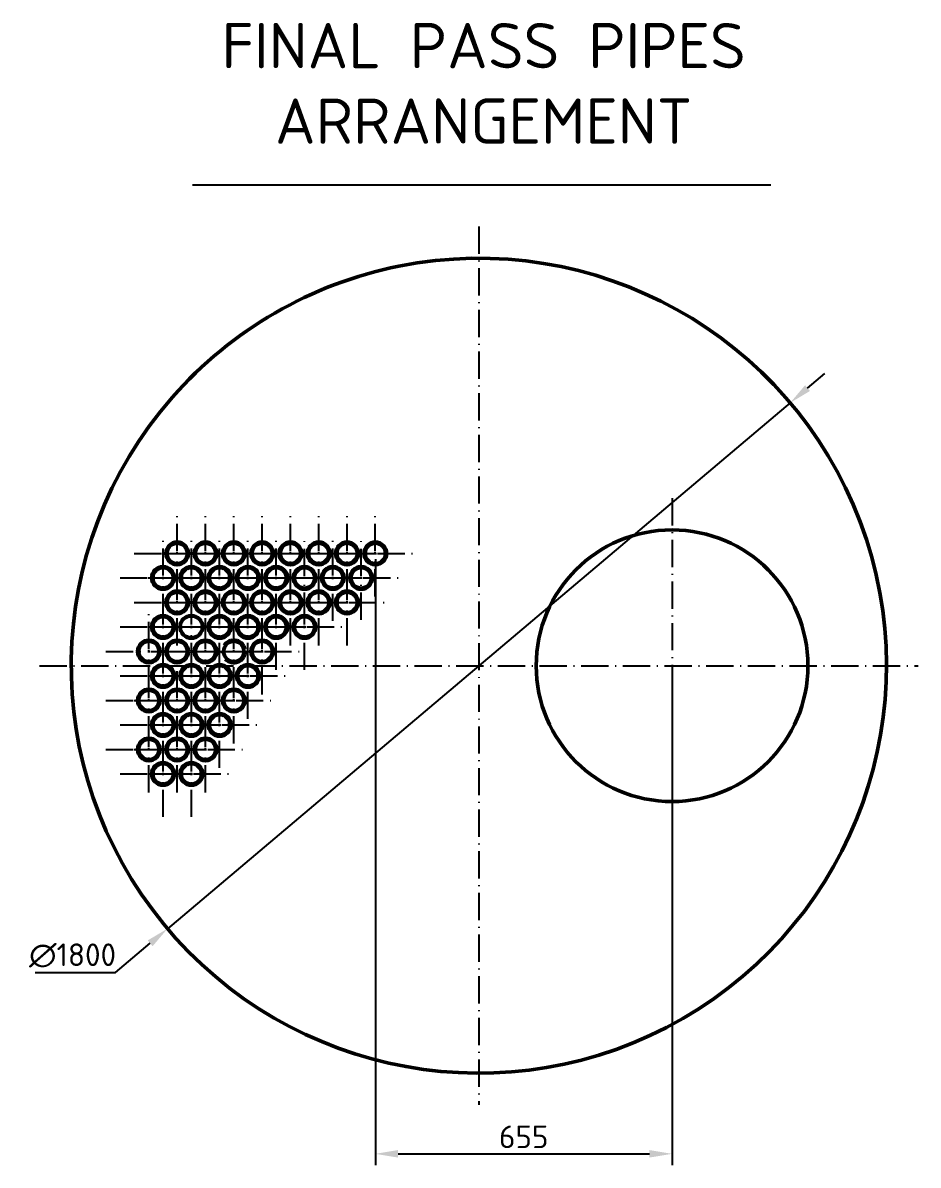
# Paper-space layout 'Layout1' of a CAD drawing. Header units: millimetres. Extents: x 198 to 1020, y 107 to 694.
# Drawn here: x 335.1 to 434, y 269.3 to 395.4 of the extents above; entities that cross this region are included whole.
import ezdxf

# ---------------------------------------------------------------- set-up
doc = ezdxf.new("R2010")
doc.units = ezdxf.units.MM
doc.header["$LTSCALE"] = 0.25
doc.linetypes.add('ACAD_ISO10W100', pattern=[18, 12, -3, 0, -3])
for name, color, linetype, lineweight in [('Center', 200, 'ACAD_ISO10W100', 25), ('Chu cai', 90, 'Continuous', 25), ('Khung dam', 30, 'Continuous', 70), ('NET 05', 130, 'Continuous', 50), ('NET05', 7, 'Continuous', 50)]:
    doc.layers.add(name, color=color, linetype=linetype, lineweight=lineweight)
doc.styles.add('style2', font='isocpeur.ttf', dxfattribs={"height": 2.5})
doc.dimstyles.new('ISO-25 1 20', dxfattribs={"dimtxt": 2.5, "dimasz": 2.5, "dimexe": 1.25, "dimexo": 0.625, "dimtad": 1, "dimtoh": 1, "dimlfac": 20, "dimtxsty": 'style2', "dimcen": 2.5, "dimadec": 0, "dimazin": 0, "dimtfac": 1, "dimtmove": 0, "dimatfit": 3, "dimfxl": 1, "dimlwd": -1, "dimarcsym": 0})

# ---------------------------------------------------------------- blocks, each defined once
blk = doc.blocks.new('*U231')
at = {"layer": 'Center', "color": 0, "linetype": 'ACAD_ISO10W100', "transparency": 16777216}
for p, q in [((0, 0.25), (0, 4.75)), ((-4.75, 0), (-0.25, 0)), ((0.25, 0), (4.75, 0)), ((0, -4.75), (0, -0.25))]:
    blk.add_line(p, q, dxfattribs=at)
at = {"layer": 'Center', "color": 0, "linetype": 'Continuous', "transparency": 16777216}
for p, q in [((-0.125, 0), (0.125, 0)), ((0, -0.125), (0, 0.125))]:
    blk.add_line(p, q, dxfattribs=at)
blk = doc.blocks.new('*U232')
at = {"layer": 'Center', "color": 0, "linetype": 'ACAD_ISO10W100', "transparency": 16777216}
for p, q in [((0, 0.25), (0, 4.75)), ((-4.75, 0), (-0.25, 0)), ((0.25, 0), (4.75, 0)), ((0, -4.75), (0, -0.25))]:
    blk.add_line(p, q, dxfattribs=at)
at = {"layer": 'Center', "color": 0, "linetype": 'Continuous', "transparency": 16777216}
for p, q in [((-0.125, 0), (0.125, 0)), ((0, -0.125), (0, 0.125))]:
    blk.add_line(p, q, dxfattribs=at)
blk = doc.blocks.new('*U233')
at = {"layer": 'Center', "color": 0, "linetype": 'ACAD_ISO10W100', "transparency": 16777216}
for p, q in [((0, 0.25), (0, 4.75)), ((-4.75, 0), (-0.25, 0)), ((0.25, 0), (4.75, 0)), ((0, -4.75), (0, -0.25))]:
    blk.add_line(p, q, dxfattribs=at)
at = {"layer": 'Center', "color": 0, "linetype": 'Continuous', "transparency": 16777216}
for p, q in [((-0.125, 0), (0.125, 0)), ((0, -0.125), (0, 0.125))]:
    blk.add_line(p, q, dxfattribs=at)
blk = doc.blocks.new('*U234')
at = {"layer": 'Center', "color": 0, "linetype": 'ACAD_ISO10W100', "transparency": 16777216}
for p, q in [((0, 0.25), (0, 4.75)), ((-4.75, 0), (-0.25, 0)), ((0.25, 0), (4.75, 0)), ((0, -4.75), (0, -0.25))]:
    blk.add_line(p, q, dxfattribs=at)
at = {"layer": 'Center', "color": 0, "linetype": 'Continuous', "transparency": 16777216}
for p, q in [((-0.125, 0), (0.125, 0)), ((0, -0.125), (0, 0.125))]:
    blk.add_line(p, q, dxfattribs=at)
blk = doc.blocks.new('*U235')
at = {"layer": 'Center', "color": 0, "linetype": 'ACAD_ISO10W100', "transparency": 16777216}
for p, q in [((0, 0.25), (0, 4.75)), ((-4.75, 0), (-0.25, 0)), ((0.25, 0), (4.75, 0)), ((0, -4.75), (0, -0.25))]:
    blk.add_line(p, q, dxfattribs=at)
at = {"layer": 'Center', "color": 0, "linetype": 'Continuous', "transparency": 16777216}
for p, q in [((-0.125, 0), (0.125, 0)), ((0, -0.125), (0, 0.125))]:
    blk.add_line(p, q, dxfattribs=at)
blk = doc.blocks.new('*U236')
at = {"layer": 'Center', "color": 0, "linetype": 'ACAD_ISO10W100', "transparency": 16777216}
for p, q in [((0, 0.25), (0, 4.75)), ((-4.75, 0), (-0.25, 0)), ((0.25, 0), (4.75, 0)), ((0, -4.75), (0, -0.25))]:
    blk.add_line(p, q, dxfattribs=at)
at = {"layer": 'Center', "color": 0, "linetype": 'Continuous', "transparency": 16777216}
for p, q in [((-0.125, 0), (0.125, 0)), ((0, -0.125), (0, 0.125))]:
    blk.add_line(p, q, dxfattribs=at)
blk = doc.blocks.new('*U237')
at = {"layer": 'Center', "color": 0, "linetype": 'ACAD_ISO10W100', "transparency": 16777216}
for p, q in [((0, 0.25), (0, 4.75)), ((-4.75, 0), (-0.25, 0)), ((0.25, 0), (4.75, 0)), ((0, -4.75), (0, -0.25))]:
    blk.add_line(p, q, dxfattribs=at)
at = {"layer": 'Center', "color": 0, "linetype": 'Continuous', "transparency": 16777216}
for p, q in [((-0.125, 0), (0.125, 0)), ((0, -0.125), (0, 0.125))]:
    blk.add_line(p, q, dxfattribs=at)
blk = doc.blocks.new('*U238')
at = {"layer": 'Center', "color": 0, "linetype": 'ACAD_ISO10W100', "transparency": 16777216}
for p, q in [((0, 0.225), (0, 4.625)), ((-4.625, 0), (-0.225, 0)), ((0.225, 0), (4.625, 0)), ((0, -4.625), (0, -0.225))]:
    blk.add_line(p, q, dxfattribs=at)
at = {"layer": 'Center', "color": 0, "linetype": 'Continuous', "transparency": 16777216}
for p, q in [((-0.1125, 0), (0.1125, 0)), ((0, -0.1125), (0, 0.1125))]:
    blk.add_line(p, q, dxfattribs=at)
blk = doc.blocks.new('*U239')
at = {"layer": 'Center', "color": 0, "linetype": 'ACAD_ISO10W100', "transparency": 16777216}
for p, q in [((0, 0.25), (0, 4.75)), ((-4.75, 0), (-0.25, 0)), ((0.25, 0), (4.75, 0)), ((0, -4.75), (0, -0.25))]:
    blk.add_line(p, q, dxfattribs=at)
at = {"layer": 'Center', "color": 0, "linetype": 'Continuous', "transparency": 16777216}
for p, q in [((-0.125, 0), (0.125, 0)), ((0, -0.125), (0, 0.125))]:
    blk.add_line(p, q, dxfattribs=at)
blk = doc.blocks.new('*U240')
at = {"layer": 'Center', "color": 0, "linetype": 'ACAD_ISO10W100', "transparency": 16777216}
for p, q in [((0, 0.225), (0, 4.625)), ((-4.625, 0), (-0.225, 0)), ((0.225, 0), (4.625, 0)), ((0, -4.625), (0, -0.225))]:
    blk.add_line(p, q, dxfattribs=at)
at = {"layer": 'Center', "color": 0, "linetype": 'Continuous', "transparency": 16777216}
for p, q in [((-0.1125, 0), (0.1125, 0)), ((0, -0.1125), (0, 0.1125))]:
    blk.add_line(p, q, dxfattribs=at)
blk = doc.blocks.new('*U241')
at = {"layer": 'Center', "color": 0, "linetype": 'ACAD_ISO10W100', "transparency": 16777216}
for p, q in [((0, 0.25), (0, 4.75)), ((-4.75, 0), (-0.25, 0)), ((0.25, 0), (4.75, 0)), ((0, -4.75), (0, -0.25))]:
    blk.add_line(p, q, dxfattribs=at)
at = {"layer": 'Center', "color": 0, "linetype": 'Continuous', "transparency": 16777216}
for p, q in [((-0.125, 0), (0.125, 0)), ((0, -0.125), (0, 0.125))]:
    blk.add_line(p, q, dxfattribs=at)
blk = doc.blocks.new('*U242')
at = {"layer": 'Center', "color": 0, "linetype": 'ACAD_ISO10W100', "transparency": 16777216}
for p, q in [((0, 0.25), (0, 4.75)), ((-4.75, 0), (-0.25, 0)), ((0.25, 0), (4.75, 0)), ((0, -4.75), (0, -0.25))]:
    blk.add_line(p, q, dxfattribs=at)
at = {"layer": 'Center', "color": 0, "linetype": 'Continuous', "transparency": 16777216}
for p, q in [((-0.125, 0), (0.125, 0)), ((0, -0.125), (0, 0.125))]:
    blk.add_line(p, q, dxfattribs=at)
blk = doc.blocks.new('*U243')
at = {"layer": 'Center', "color": 0, "linetype": 'ACAD_ISO10W100', "transparency": 16777216}
for p, q in [((0, 0.25), (0, 4.75)), ((-4.75, 0), (-0.25, 0)), ((0.25, 0), (4.75, 0)), ((0, -4.75), (0, -0.25))]:
    blk.add_line(p, q, dxfattribs=at)
at = {"layer": 'Center', "color": 0, "linetype": 'Continuous', "transparency": 16777216}
for p, q in [((-0.125, 0), (0.125, 0)), ((0, -0.125), (0, 0.125))]:
    blk.add_line(p, q, dxfattribs=at)
blk = doc.blocks.new('*U244')
at = {"layer": 'Center', "color": 0, "linetype": 'ACAD_ISO10W100', "transparency": 16777216}
for p, q in [((0, 0.25), (0, 4.75)), ((-4.75, 0), (-0.25, 0)), ((0.25, 0), (4.75, 0)), ((0, -4.75), (0, -0.25))]:
    blk.add_line(p, q, dxfattribs=at)
at = {"layer": 'Center', "color": 0, "linetype": 'Continuous', "transparency": 16777216}
for p, q in [((-0.125, 0), (0.125, 0)), ((0, -0.125), (0, 0.125))]:
    blk.add_line(p, q, dxfattribs=at)
blk = doc.blocks.new('*U245')
at = {"layer": 'Center', "color": 0, "linetype": 'ACAD_ISO10W100', "transparency": 16777216}
for p, q in [((0, 0.25), (0, 4.75)), ((-4.75, 0), (-0.25, 0)), ((0.25, 0), (4.75, 0)), ((0, -4.75), (0, -0.25))]:
    blk.add_line(p, q, dxfattribs=at)
at = {"layer": 'Center', "color": 0, "linetype": 'Continuous', "transparency": 16777216}
for p, q in [((-0.125, 0), (0.125, 0)), ((0, -0.125), (0, 0.125))]:
    blk.add_line(p, q, dxfattribs=at)
blk = doc.blocks.new('*U246')
at = {"layer": 'Center', "color": 0, "linetype": 'ACAD_ISO10W100', "transparency": 16777216}
for p, q in [((0, 0.25), (0, 4.75)), ((-4.75, 0), (-0.25, 0)), ((0.25, 0), (4.75, 0)), ((0, -4.75), (0, -0.25))]:
    blk.add_line(p, q, dxfattribs=at)
at = {"layer": 'Center', "color": 0, "linetype": 'Continuous', "transparency": 16777216}
for p, q in [((-0.125, 0), (0.125, 0)), ((0, -0.125), (0, 0.125))]:
    blk.add_line(p, q, dxfattribs=at)
blk = doc.blocks.new('*U247')
at = {"layer": 'Center', "color": 0, "linetype": 'ACAD_ISO10W100', "transparency": 16777216}
for p, q in [((0, 0.25), (0, 4.75)), ((-4.75, 0), (-0.25, 0)), ((0.25, 0), (4.75, 0)), ((0, -4.75), (0, -0.25))]:
    blk.add_line(p, q, dxfattribs=at)
at = {"layer": 'Center', "color": 0, "linetype": 'Continuous', "transparency": 16777216}
for p, q in [((-0.125, 0), (0.125, 0)), ((0, -0.125), (0, 0.125))]:
    blk.add_line(p, q, dxfattribs=at)
blk = doc.blocks.new('*U248')
at = {"layer": 'Center', "color": 0, "linetype": 'ACAD_ISO10W100', "transparency": 16777216}
for p, q in [((0, 0.25), (0, 4.75)), ((-4.75, 0), (-0.25, 0)), ((0.25, 0), (4.75, 0)), ((0, -4.75), (0, -0.25))]:
    blk.add_line(p, q, dxfattribs=at)
at = {"layer": 'Center', "color": 0, "linetype": 'Continuous', "transparency": 16777216}
for p, q in [((-0.125, 0), (0.125, 0)), ((0, -0.125), (0, 0.125))]:
    blk.add_line(p, q, dxfattribs=at)
blk = doc.blocks.new('*U249')
at = {"layer": 'Center', "color": 0, "linetype": 'ACAD_ISO10W100', "transparency": 16777216}
for p, q in [((0, 0.25), (0, 4.75)), ((-4.75, 0), (-0.25, 0)), ((0.25, 0), (4.75, 0)), ((0, -4.75), (0, -0.25))]:
    blk.add_line(p, q, dxfattribs=at)
at = {"layer": 'Center', "color": 0, "linetype": 'Continuous', "transparency": 16777216}
for p, q in [((-0.125, 0), (0.125, 0)), ((0, -0.125), (0, 0.125))]:
    blk.add_line(p, q, dxfattribs=at)
blk = doc.blocks.new('*U250')
at = {"layer": 'Center', "color": 0, "linetype": 'ACAD_ISO10W100', "transparency": 16777216}
for p, q in [((0, 0.25), (0, 4.75)), ((-4.75, 0), (-0.25, 0)), ((0.25, 0), (4.75, 0)), ((0, -4.75), (0, -0.25))]:
    blk.add_line(p, q, dxfattribs=at)
at = {"layer": 'Center', "color": 0, "linetype": 'Continuous', "transparency": 16777216}
for p, q in [((-0.125, 0), (0.125, 0)), ((0, -0.125), (0, 0.125))]:
    blk.add_line(p, q, dxfattribs=at)
blk = doc.blocks.new('*U251')
at = {"layer": 'Center', "color": 0, "linetype": 'ACAD_ISO10W100', "transparency": 16777216}
for p, q in [((0, 0.25), (0, 4.75)), ((-4.75, 0), (-0.25, 0)), ((0.25, 0), (4.75, 0)), ((0, -4.75), (0, -0.25))]:
    blk.add_line(p, q, dxfattribs=at)
at = {"layer": 'Center', "color": 0, "linetype": 'Continuous', "transparency": 16777216}
for p, q in [((-0.125, 0), (0.125, 0)), ((0, -0.125), (0, 0.125))]:
    blk.add_line(p, q, dxfattribs=at)
blk = doc.blocks.new('*U252')
at = {"layer": 'Center', "color": 0, "linetype": 'ACAD_ISO10W100', "transparency": 16777216}
for p, q in [((0, 0.25), (0, 4.75)), ((-4.75, 0), (-0.25, 0)), ((0.25, 0), (4.75, 0)), ((0, -4.75), (0, -0.25))]:
    blk.add_line(p, q, dxfattribs=at)
at = {"layer": 'Center', "color": 0, "linetype": 'Continuous', "transparency": 16777216}
for p, q in [((-0.125, 0), (0.125, 0)), ((0, -0.125), (0, 0.125))]:
    blk.add_line(p, q, dxfattribs=at)
blk = doc.blocks.new('*U253')
at = {"layer": 'Center', "color": 0, "linetype": 'ACAD_ISO10W100', "transparency": 16777216}
for p, q in [((0, 0.25), (0, 4.75)), ((-4.75, 0), (-0.25, 0)), ((0.25, 0), (4.75, 0)), ((0, -4.75), (0, -0.25))]:
    blk.add_line(p, q, dxfattribs=at)
at = {"layer": 'Center', "color": 0, "linetype": 'Continuous', "transparency": 16777216}
for p, q in [((-0.125, 0), (0.125, 0)), ((0, -0.125), (0, 0.125))]:
    blk.add_line(p, q, dxfattribs=at)
blk = doc.blocks.new('*U254')
at = {"layer": 'Center', "color": 0, "linetype": 'ACAD_ISO10W100', "transparency": 16777216}
for p, q in [((0, 0.25), (0, 4.75)), ((-4.75, 0), (-0.25, 0)), ((0.25, 0), (4.75, 0)), ((0, -4.75), (0, -0.25))]:
    blk.add_line(p, q, dxfattribs=at)
at = {"layer": 'Center', "color": 0, "linetype": 'Continuous', "transparency": 16777216}
for p, q in [((-0.125, 0), (0.125, 0)), ((0, -0.125), (0, 0.125))]:
    blk.add_line(p, q, dxfattribs=at)
blk = doc.blocks.new('*U255')
at = {"layer": 'Center', "color": 0, "linetype": 'ACAD_ISO10W100', "transparency": 16777216}
for p, q in [((0, 0.25), (0, 4.75)), ((-4.75, 0), (-0.25, 0)), ((0.25, 0), (4.75, 0)), ((0, -4.75), (0, -0.25))]:
    blk.add_line(p, q, dxfattribs=at)
at = {"layer": 'Center', "color": 0, "linetype": 'Continuous', "transparency": 16777216}
for p, q in [((-0.125, 0), (0.125, 0)), ((0, -0.125), (0, 0.125))]:
    blk.add_line(p, q, dxfattribs=at)
blk = doc.blocks.new('*U256')
at = {"layer": 'Center', "color": 0, "linetype": 'ACAD_ISO10W100', "transparency": 16777216}
for p, q in [((0, 0.25), (0, 4.75)), ((-4.75, 0), (-0.25, 0)), ((0.25, 0), (4.75, 0)), ((0, -4.75), (0, -0.25))]:
    blk.add_line(p, q, dxfattribs=at)
at = {"layer": 'Center', "color": 0, "linetype": 'Continuous', "transparency": 16777216}
for p, q in [((-0.125, 0), (0.125, 0)), ((0, -0.125), (0, 0.125))]:
    blk.add_line(p, q, dxfattribs=at)
blk = doc.blocks.new('*U257')
at = {"layer": 'Center', "color": 0, "linetype": 'ACAD_ISO10W100', "transparency": 16777216}
for p, q in [((0, 0.25), (0, 4.75)), ((-4.75, 0), (-0.25, 0)), ((0.25, 0), (4.75, 0)), ((0, -4.75), (0, -0.25))]:
    blk.add_line(p, q, dxfattribs=at)
at = {"layer": 'Center', "color": 0, "linetype": 'Continuous', "transparency": 16777216}
for p, q in [((-0.125, 0), (0.125, 0)), ((0, -0.125), (0, 0.125))]:
    blk.add_line(p, q, dxfattribs=at)
blk = doc.blocks.new('*U258')
at = {"layer": 'Center', "color": 0, "linetype": 'ACAD_ISO10W100', "transparency": 16777216}
for p, q in [((0, 0.25), (0, 4.75)), ((-4.75, 0), (-0.25, 0)), ((0.25, 0), (4.75, 0)), ((0, -4.75), (0, -0.25))]:
    blk.add_line(p, q, dxfattribs=at)
at = {"layer": 'Center', "color": 0, "linetype": 'Continuous', "transparency": 16777216}
for p, q in [((-0.125, 0), (0.125, 0)), ((0, -0.125), (0, 0.125))]:
    blk.add_line(p, q, dxfattribs=at)
blk = doc.blocks.new('*U259')
at = {"layer": 'Center', "color": 0, "linetype": 'ACAD_ISO10W100', "transparency": 16777216}
for p, q in [((0, 0.25), (0, 4.75)), ((-4.75, 0), (-0.25, 0)), ((0.25, 0), (4.75, 0)), ((0, -4.75), (0, -0.25))]:
    blk.add_line(p, q, dxfattribs=at)
at = {"layer": 'Center', "color": 0, "linetype": 'Continuous', "transparency": 16777216}
for p, q in [((-0.125, 0), (0.125, 0)), ((0, -0.125), (0, 0.125))]:
    blk.add_line(p, q, dxfattribs=at)
blk = doc.blocks.new('*U260')
at = {"layer": 'Center', "color": 0, "linetype": 'ACAD_ISO10W100', "transparency": 16777216}
for p, q in [((0, 0.25), (0, 4.75)), ((-4.75, 0), (-0.25, 0)), ((0.25, 0), (4.75, 0)), ((0, -4.75), (0, -0.25))]:
    blk.add_line(p, q, dxfattribs=at)
at = {"layer": 'Center', "color": 0, "linetype": 'Continuous', "transparency": 16777216}
for p, q in [((-0.125, 0), (0.125, 0)), ((0, -0.125), (0, 0.125))]:
    blk.add_line(p, q, dxfattribs=at)
blk = doc.blocks.new('*U261')
at = {"layer": 'Center', "color": 0, "linetype": 'ACAD_ISO10W100', "transparency": 16777216}
for p, q in [((0, 0.25), (0, 4.75)), ((-4.75, 0), (-0.25, 0)), ((0.25, 0), (4.75, 0)), ((0, -4.75), (0, -0.25))]:
    blk.add_line(p, q, dxfattribs=at)
at = {"layer": 'Center', "color": 0, "linetype": 'Continuous', "transparency": 16777216}
for p, q in [((-0.125, 0), (0.125, 0)), ((0, -0.125), (0, 0.125))]:
    blk.add_line(p, q, dxfattribs=at)
blk = doc.blocks.new('*U262')
at = {"layer": 'Center', "color": 0, "linetype": 'ACAD_ISO10W100', "transparency": 16777216}
for p, q in [((0, 0.25), (0, 4.75)), ((-4.75, 0), (-0.25, 0)), ((0.25, 0), (4.75, 0)), ((0, -4.75), (0, -0.25))]:
    blk.add_line(p, q, dxfattribs=at)
at = {"layer": 'Center', "color": 0, "linetype": 'Continuous', "transparency": 16777216}
for p, q in [((-0.125, 0), (0.125, 0)), ((0, -0.125), (0, 0.125))]:
    blk.add_line(p, q, dxfattribs=at)
blk = doc.blocks.new('*U263')
at = {"layer": 'Center', "color": 0, "linetype": 'ACAD_ISO10W100', "transparency": 16777216}
for p, q in [((0, 0.25), (0, 4.75)), ((-4.75, 0), (-0.25, 0)), ((0.25, 0), (4.75, 0)), ((0, -4.75), (0, -0.25))]:
    blk.add_line(p, q, dxfattribs=at)
at = {"layer": 'Center', "color": 0, "linetype": 'Continuous', "transparency": 16777216}
for p, q in [((-0.125, 0), (0.125, 0)), ((0, -0.125), (0, 0.125))]:
    blk.add_line(p, q, dxfattribs=at)
blk = doc.blocks.new('*U264')
at = {"layer": 'Center', "color": 0, "linetype": 'ACAD_ISO10W100', "transparency": 16777216}
for p, q in [((0, 0.25), (0, 4.75)), ((-4.75, 0), (-0.25, 0)), ((0.25, 0), (4.75, 0)), ((0, -4.75), (0, -0.25))]:
    blk.add_line(p, q, dxfattribs=at)
at = {"layer": 'Center', "color": 0, "linetype": 'Continuous', "transparency": 16777216}
for p, q in [((-0.125, 0), (0.125, 0)), ((0, -0.125), (0, 0.125))]:
    blk.add_line(p, q, dxfattribs=at)
blk = doc.blocks.new('*U265')
at = {"layer": 'Center', "color": 0, "linetype": 'ACAD_ISO10W100', "transparency": 16777216}
for p, q in [((0, 0.25), (0, 4.75)), ((-4.75, 0), (-0.25, 0)), ((0.25, 0), (4.75, 0)), ((0, -4.75), (0, -0.25))]:
    blk.add_line(p, q, dxfattribs=at)
at = {"layer": 'Center', "color": 0, "linetype": 'Continuous', "transparency": 16777216}
for p, q in [((-0.125, 0), (0.125, 0)), ((0, -0.125), (0, 0.125))]:
    blk.add_line(p, q, dxfattribs=at)
blk = doc.blocks.new('*U266')
at = {"layer": 'Center', "color": 0, "linetype": 'ACAD_ISO10W100', "transparency": 16777216}
for p, q in [((0, 0.25), (0, 4.75)), ((-4.75, 0), (-0.25, 0)), ((0.25, 0), (4.75, 0)), ((0, -4.75), (0, -0.25))]:
    blk.add_line(p, q, dxfattribs=at)
at = {"layer": 'Center', "color": 0, "linetype": 'Continuous', "transparency": 16777216}
for p, q in [((-0.125, 0), (0.125, 0)), ((0, -0.125), (0, 0.125))]:
    blk.add_line(p, q, dxfattribs=at)
blk = doc.blocks.new('*U267')
at = {"layer": 'Center', "color": 0, "linetype": 'ACAD_ISO10W100', "transparency": 16777216}
for p, q in [((0, 0.25), (0, 4.75)), ((-4.75, 0), (-0.25, 0)), ((0.25, 0), (4.75, 0)), ((0, -4.75), (0, -0.25))]:
    blk.add_line(p, q, dxfattribs=at)
at = {"layer": 'Center', "color": 0, "linetype": 'Continuous', "transparency": 16777216}
for p, q in [((-0.125, 0), (0.125, 0)), ((0, -0.125), (0, 0.125))]:
    blk.add_line(p, q, dxfattribs=at)
blk = doc.blocks.new('*U268')
at = {"layer": 'Center', "color": 0, "linetype": 'ACAD_ISO10W100', "transparency": 16777216}
for p, q in [((0, 0.25), (0, 4.75)), ((-4.75, 0), (-0.25, 0)), ((0.25, 0), (4.75, 0)), ((0, -4.75), (0, -0.25))]:
    blk.add_line(p, q, dxfattribs=at)
at = {"layer": 'Center', "color": 0, "linetype": 'Continuous', "transparency": 16777216}
for p, q in [((-0.125, 0), (0.125, 0)), ((0, -0.125), (0, 0.125))]:
    blk.add_line(p, q, dxfattribs=at)
blk = doc.blocks.new('*U269')
at = {"layer": 'Center', "color": 0, "linetype": 'ACAD_ISO10W100', "transparency": 16777216}
for p, q in [((0, 0.25), (0, 4.75)), ((-4.75, 0), (-0.25, 0)), ((0.25, 0), (4.75, 0)), ((0, -4.75), (0, -0.25))]:
    blk.add_line(p, q, dxfattribs=at)
at = {"layer": 'Center', "color": 0, "linetype": 'Continuous', "transparency": 16777216}
for p, q in [((-0.125, 0), (0.125, 0)), ((0, -0.125), (0, 0.125))]:
    blk.add_line(p, q, dxfattribs=at)
blk = doc.blocks.new('*U270')
at = {"layer": 'Center', "color": 0, "linetype": 'ACAD_ISO10W100', "transparency": 16777216}
for p, q in [((0, 0.25), (0, 4.75)), ((-4.75, 0), (-0.25, 0)), ((0.25, 0), (4.75, 0)), ((0, -4.75), (0, -0.25))]:
    blk.add_line(p, q, dxfattribs=at)
at = {"layer": 'Center', "color": 0, "linetype": 'Continuous', "transparency": 16777216}
for p, q in [((-0.125, 0), (0.125, 0)), ((0, -0.125), (0, 0.125))]:
    blk.add_line(p, q, dxfattribs=at)
blk = doc.blocks.new('*U271')
at = {"layer": 'Center', "color": 0, "linetype": 'ACAD_ISO10W100', "transparency": 16777216}
for p, q in [((0, 0.25), (0, 4.75)), ((-4.75, 0), (-0.25, 0)), ((0.25, 0), (4.75, 0)), ((0, -4.75), (0, -0.25))]:
    blk.add_line(p, q, dxfattribs=at)
at = {"layer": 'Center', "color": 0, "linetype": 'Continuous', "transparency": 16777216}
for p, q in [((-0.125, 0), (0.125, 0)), ((0, -0.125), (0, 0.125))]:
    blk.add_line(p, q, dxfattribs=at)
blk = doc.blocks.new('*U272')
at = {"layer": 'Center', "color": 0, "linetype": 'ACAD_ISO10W100', "transparency": 16777216}
for p, q in [((0, 0.25), (0, 4.75)), ((-4.75, 0), (-0.25, 0)), ((0.25, 0), (4.75, 0)), ((0, -4.75), (0, -0.25))]:
    blk.add_line(p, q, dxfattribs=at)
at = {"layer": 'Center', "color": 0, "linetype": 'Continuous', "transparency": 16777216}
for p, q in [((-0.125, 0), (0.125, 0)), ((0, -0.125), (0, 0.125))]:
    blk.add_line(p, q, dxfattribs=at)
blk = doc.blocks.new('*U273')
at = {"layer": 'Center', "color": 0, "linetype": 'ACAD_ISO10W100', "transparency": 16777216}
for p, q in [((0, 0.25), (0, 4.75)), ((-4.75, 0), (-0.25, 0)), ((0.25, 0), (4.75, 0)), ((0, -4.75), (0, -0.25))]:
    blk.add_line(p, q, dxfattribs=at)
at = {"layer": 'Center', "color": 0, "linetype": 'Continuous', "transparency": 16777216}
for p, q in [((-0.125, 0), (0.125, 0)), ((0, -0.125), (0, 0.125))]:
    blk.add_line(p, q, dxfattribs=at)
blk = doc.blocks.new('*U274')
at = {"layer": 'Center', "color": 0, "linetype": 'ACAD_ISO10W100', "transparency": 16777216}
for p, q in [((0, 0.25), (0, 4.75)), ((-4.75, 0), (-0.25, 0)), ((0.25, 0), (4.75, 0)), ((0, -4.75), (0, -0.25))]:
    blk.add_line(p, q, dxfattribs=at)
at = {"layer": 'Center', "color": 0, "linetype": 'Continuous', "transparency": 16777216}
for p, q in [((-0.125, 0), (0.125, 0)), ((0, -0.125), (0, 0.125))]:
    blk.add_line(p, q, dxfattribs=at)
blk = doc.blocks.new('*U289')
at = {"layer": 'Center', "color": 0, "linetype": 'ACAD_ISO10W100', "transparency": 16777216}
for p, q in [((0, 0.25), (0, 4.75)), ((-4.75, 0), (-0.25, 0)), ((0.25, 0), (4.75, 0)), ((0, -4.75), (0, -0.25))]:
    blk.add_line(p, q, dxfattribs=at)
at = {"layer": 'Center', "color": 0, "linetype": 'Continuous', "transparency": 16777216}
for p, q in [((-0.125, 0), (0.125, 0)), ((0, -0.125), (0, 0.125))]:
    blk.add_line(p, q, dxfattribs=at)
blk = doc.blocks.new('*U290')
at = {"layer": 'Center', "color": 0, "linetype": 'ACAD_ISO10W100', "transparency": 16777216}
for p, q in [((0, 0.25), (0, 4.75)), ((-4.75, 0), (-0.25, 0)), ((0.25, 0), (4.75, 0)), ((0, -4.75), (0, -0.25))]:
    blk.add_line(p, q, dxfattribs=at)
at = {"layer": 'Center', "color": 0, "linetype": 'Continuous', "transparency": 16777216}
for p, q in [((-0.125, 0), (0.125, 0)), ((0, -0.125), (0, 0.125))]:
    blk.add_line(p, q, dxfattribs=at)
blk = doc.blocks.new('*U291')
at = {"layer": 'Center', "color": 0, "linetype": 'ACAD_ISO10W100', "transparency": 16777216}
for p, q in [((0, 0.25), (0, 4.75)), ((-4.75, 0), (-0.25, 0)), ((0.25, 0), (4.75, 0)), ((0, -4.75), (0, -0.25))]:
    blk.add_line(p, q, dxfattribs=at)
at = {"layer": 'Center', "color": 0, "linetype": 'Continuous', "transparency": 16777216}
for p, q in [((-0.125, 0), (0.125, 0)), ((0, -0.125), (0, 0.125))]:
    blk.add_line(p, q, dxfattribs=at)
blk = doc.blocks.new('*U292')
at = {"layer": 'Center', "color": 0, "linetype": 'ACAD_ISO10W100', "transparency": 16777216}
for p, q in [((0, 0.25), (0, 4.75)), ((-4.75, 0), (-0.25, 0)), ((0.25, 0), (4.75, 0)), ((0, -4.75), (0, -0.25))]:
    blk.add_line(p, q, dxfattribs=at)
at = {"layer": 'Center', "color": 0, "linetype": 'Continuous', "transparency": 16777216}
for p, q in [((-0.125, 0), (0.125, 0)), ((0, -0.125), (0, 0.125))]:
    blk.add_line(p, q, dxfattribs=at)
blk = doc.blocks.new('*D494')
at = {"layer": 'Chu cai', "color": 0, "lineweight": -2}
for p, q in [((374.06, 336.22), (374.06, 269.27)), ((406.81, 323.81), (406.81, 269.27))]:
    blk.add_line(p, q, dxfattribs=at)
at = {"layer": 'Chu cai', "color": 0}
blk.add_line((376.56, 270.52), (404.31, 270.52), dxfattribs=at)
for points in [[(376.56, 270.94), (376.56, 270.11), (374.06, 270.52)], [(404.31, 270.94), (404.31, 270.11), (406.81, 270.52)]]:
    blk.add_solid(points, dxfattribs=at)
at = {"layer": 'Chu cai', "color": 0, "insert": (390.44, 272.4), "char_height": 2.5, "attachment_point": 5, "style": 'style2'}
blk.add_mtext('655', dxfattribs=at)
blk = doc.blocks.new('*U293')
at = {"layer": 'Center', "color": 0, "linetype": 'ACAD_ISO10W100', "transparency": 16777216}
for p, q in [((0, 0.25), (0, 4.75)), ((-4.75, 0), (-0.25, 0)), ((0.25, 0), (4.75, 0)), ((0, -4.75), (0, -0.25))]:
    blk.add_line(p, q, dxfattribs=at)
at = {"layer": 'Center', "color": 0, "linetype": 'Continuous', "transparency": 16777216}
for p, q in [((-0.125, 0), (0.125, 0)), ((0, -0.125), (0, 0.125))]:
    blk.add_line(p, q, dxfattribs=at)
blk = doc.blocks.new('*D497')
at = {"layer": 'Chu cai', "color": 0, "transparency": 16777216}
for p, q in [((421.77, 355.1), (423.68, 356.71)), ((419.86, 353.48), (351.11, 295.39)), ((345.38, 290.55), (349.2, 293.78)), ((336.51, 290.55), (345.38, 290.55))]:
    blk.add_line(p, q, dxfattribs=at)
at = {"layer": 'Chu cai', "color": 0, "linetype": 'ACAD_ISO10W100', "transparency": 16777216}
for points in [[(421.5, 355.41), (422.04, 354.78), (419.86, 353.48)], [(348.93, 294.1), (349.47, 293.46), (351.11, 295.39)]]:
    blk.add_solid(points, dxfattribs=at)
at = {"layer": 'Chu cai', "color": 0, "linetype": 'ACAD_ISO10W100', "transparency": 16777216, "insert": (340.63, 292.43), "char_height": 2.5, "attachment_point": 5, "style": 'style2'}
blk.add_mtext('∅1800', dxfattribs=at)

psp = doc.layouts.get("Layout1")

# ---------------------------------------------------------------- linework, layer by layer
psp.add_circle((353.74399, 328.72349), 1.125)
at = {"layer": 'Center'}
for p, q in [((385.48452, 372.93814), (385.48452, 275.93814)), ((406.81492, 342.93814), (406.81492, 305.93814)), ((336.98452, 324.43814), (433.98452, 324.43814))]:
    psp.add_line(p, q, dxfattribs=at)
at = {"layer": 'Chu cai'}
psp.add_line((353.88683, 377.54587), (417.72124, 377.54587), dxfattribs=at)
at = {"layer": 'NET 05'}
for centre, radius in [((406.81492, 324.43814), 15), ((352.18149, 336.84248), 1.25), ((352.18149, 336.84248), 1.125), ((355.30649, 336.84248), 1.25), ((355.30649, 336.84248), 1.125), ((350.61899, 334.13615), 1.25), ((350.61899, 334.13615), 1.125), ((353.74399, 334.13615), 1.25), ((353.74399, 334.13615), 1.125), ((356.86899, 334.13615), 1.25), ((356.86899, 334.13615), 1.125), ((352.18149, 331.42982), 1.25), ((352.18149, 331.42982), 1.125), ((355.30649, 331.42982), 1.25), ((355.30649, 331.42982), 1.125), ((358.43149, 331.42982), 1.125), ((361.55649, 331.42982), 1.125)]:
    psp.add_circle(centre, radius, dxfattribs=at)
for start, end in [(138.7454383, 101.3166883), (101.3166883, 138.7454383)]:
    psp.add_arc((385.48452, 324.43814), 45, start, end, dxfattribs=at)
at = {"layer": 'NET05'}
for centre, radius in [((358.43149, 336.84248), 1.25), ((358.43149, 336.84248), 1.125), ((361.55649, 336.84248), 1.25), ((361.55649, 336.84248), 1.125), ((364.68149, 336.84248), 1.25), ((364.68149, 336.84248), 1.125), ((367.80649, 336.84248), 1.25), ((367.80649, 336.84248), 1.125), ((370.93149, 336.84248), 1.25), ((370.93149, 336.84248), 1.125), ((374.05649, 336.84248), 1.25), ((374.05649, 336.84248), 1.125), ((359.99399, 334.13615), 1.25), ((359.99399, 334.13615), 1.125), ((363.11899, 334.13615), 1.25), ((363.11899, 334.13615), 1.125), ((366.24399, 334.13615), 1.25), ((366.24399, 334.13615), 1.125), ((369.36899, 334.13615), 1.25), ((369.36899, 334.13615), 1.125), ((372.49399, 334.13615), 1.25), ((372.49399, 334.13615), 1.125), ((358.43149, 331.42982), 1.25), ((361.55649, 331.42982), 1.25), ((364.68149, 331.42982), 1.25), ((364.68149, 331.42982), 1.125), ((367.80649, 331.42982), 1.25), ((367.80649, 331.42982), 1.125), ((370.93149, 331.42982), 1.25), ((370.93149, 331.42982), 1.125), ((350.61899, 328.72349), 1.25), ((350.61899, 328.72349), 1.125), ((353.74399, 328.72349), 1.25), ((356.86899, 328.72349), 1.25), ((356.86899, 328.72349), 1.125), ((359.99399, 328.72349), 1.25), ((359.99399, 328.72349), 1.125), ((363.11899, 328.72349), 1.25), ((363.11899, 328.72349), 1.125), ((366.24399, 328.72349), 1.25), ((366.24399, 328.72349), 1.125), ((349.05649, 326.01716), 1.25), ((349.05649, 326.01716), 1.125), ((352.18149, 326.01716), 1.25), ((352.18149, 326.01716), 1.125), ((355.30649, 326.01716), 1.25), ((355.30649, 326.01716), 1.125), ((358.43149, 326.01716), 1.125), ((361.55649, 326.01716), 1.25), ((361.55649, 326.01716), 1.125), ((350.61899, 323.31083), 1.25), ((350.61899, 323.31083), 1.125), ((353.74399, 323.31083), 1.25), ((353.74399, 323.31083), 1.125), ((356.86899, 323.31083), 1.25), ((356.86899, 323.31083), 1.125), ((359.99399, 323.31083), 1.25), ((359.99399, 323.31083), 1.125), ((349.05649, 320.6045), 1.25), ((352.18149, 320.6045), 1.25), ((355.30649, 320.6045), 1.25), ((358.43149, 320.6045), 1.25), ((349.05649, 320.6045), 1.125), ((352.18149, 320.6045), 1.125), ((355.30649, 320.6045), 1.125), ((358.43149, 320.6045), 1.125), ((350.61899, 317.89817), 1.25), ((350.61899, 317.89817), 1.125), ((353.74399, 317.89817), 1.25), ((353.74399, 317.89817), 1.125), ((356.86899, 317.89817), 1.25), ((356.86899, 317.89817), 1.125), ((349.05649, 315.19184), 1.25), ((349.05649, 315.19184), 1.125), ((352.18149, 315.19184), 1.25), ((352.18149, 315.19184), 1.125), ((355.30649, 315.19184), 1.25), ((355.30649, 315.19184), 1.125), ((350.61899, 312.48551), 1.25), ((350.61899, 312.48551), 1.125), ((353.74399, 312.48551), 1.25), ((353.74399, 312.48551), 1.125)]:
    psp.add_circle(centre, radius, dxfattribs=at)
at = {"layer": 'NET05', "linetype": 'ACAD_ISO10W100'}
psp.add_circle((358.43149, 326.01716), 1.25, dxfattribs=at)

# ---------------------------------------------------------------- block references
at = {"layer": 'Center', "linetype": 'ACAD_ISO10W100'}
for name, p in [('*U231', (352.18149, 336.84248)), ('*U232', (355.30649, 336.84248)), ('*U233', (358.43149, 336.84248)), ('*U234', (361.55649, 336.84248)), ('*U242', (364.68149, 336.84248)), ('*U243', (367.80649, 336.84248)), ('*U244', (370.93149, 336.84248)), ('*U245', (374.05649, 336.84248)), ('*U235', (350.61899, 334.13615)), ('*U236', (353.74399, 334.13615)), ('*U237', (356.86899, 334.13615)), ('*U293', (359.99399, 334.13615)), ('*U241', (363.11899, 334.13615)), ('*U240', (366.24399, 334.13615)), ('*U239', (369.36899, 334.13615)), ('*U238', (372.49399, 334.13615)), ('*U272', (352.18149, 331.42982)), ('*U273', (355.30649, 331.42982)), ('*U274', (358.43149, 331.42982)), ('*U289', (361.55649, 331.42982)), ('*U290', (364.68149, 331.42982)), ('*U291', (367.80649, 331.42982)), ('*U292', (370.93149, 331.42982)), ('*U266', (350.61899, 328.72349)), ('*U267', (353.74399, 328.72349)), ('*U268', (356.86899, 328.72349)), ('*U269', (359.99399, 328.72349)), ('*U270', (363.11899, 328.72349)), ('*U271', (366.24399, 328.72349)), ('*U254', (349.05649, 326.01716)), ('*U265', (355.30649, 326.01716)), ('*U264', (358.43149, 326.01716)), ('*U263', (361.55649, 326.01716)), ('*U255', (350.61899, 323.31083)), ('*U256', (353.74399, 323.31083)), ('*U257', (356.86899, 323.31083)), ('*U262', (359.99399, 323.31083)), ('*U258', (349.05649, 320.6045)), ('*U259', (352.18149, 320.6045)), ('*U260', (355.30649, 320.6045)), ('*U261', (358.43149, 320.6045)), ('*U253', (350.61899, 317.89817)), ('*U252', (353.74399, 317.89817)), ('*U251', (356.86899, 317.89817)), ('*U248', (349.05649, 315.19184)), ('*U249', (352.18149, 315.19184)), ('*U250', (355.30649, 315.19184)), ('*U247', (350.61899, 312.48551)), ('*U246', (353.74399, 312.48551))]:
    psp.add_blockref(name, p, dxfattribs=at)

# ---------------------------------------------------------------- texts
at = {"layer": 'Khung dam', "insert": (386.01707, 388.75756), "char_height": 5, "attachment_point": 5, "style": 'style2'}
psp.add_mtext_dynamic_manual_height_columns('FINAL PASS PIPES ARRANGEMENT', width=58.7659225, gutter_width=12.5, heights=[15.03287], dxfattribs=at)

# ---------------------------------------------------------------- dimensions: what is measured, and where the dimension line sits
at = {"layer": 'Chu cai', "linetype": 'ACAD_ISO10W100'}
dim = psp.add_diameter_dim_2p(p1=(419.85664, 353.4822), p2=(351.1124, 295.39409), dimstyle='ISO-25 1 20', dxfattribs=at)
dim.commit()
dim.dimension.update_dxf_attribs({"geometry": '*D497', "text_midpoint": (340.63371, 292.42841)})
at = {"layer": 'Chu cai'}
dim = psp.add_linear_dim(base=(406.81492, 270.52256), p1=(374.05649, 336.84248), p2=(406.81492, 324.43814), text='655', dimstyle='ISO-25 1 20', dxfattribs=at)
dim.commit()
dim.dimension.update_dxf_attribs({"geometry": '*D494', "text_midpoint": (390.4357, 272.39756)})

doc.saveas('drawing.dxf')
